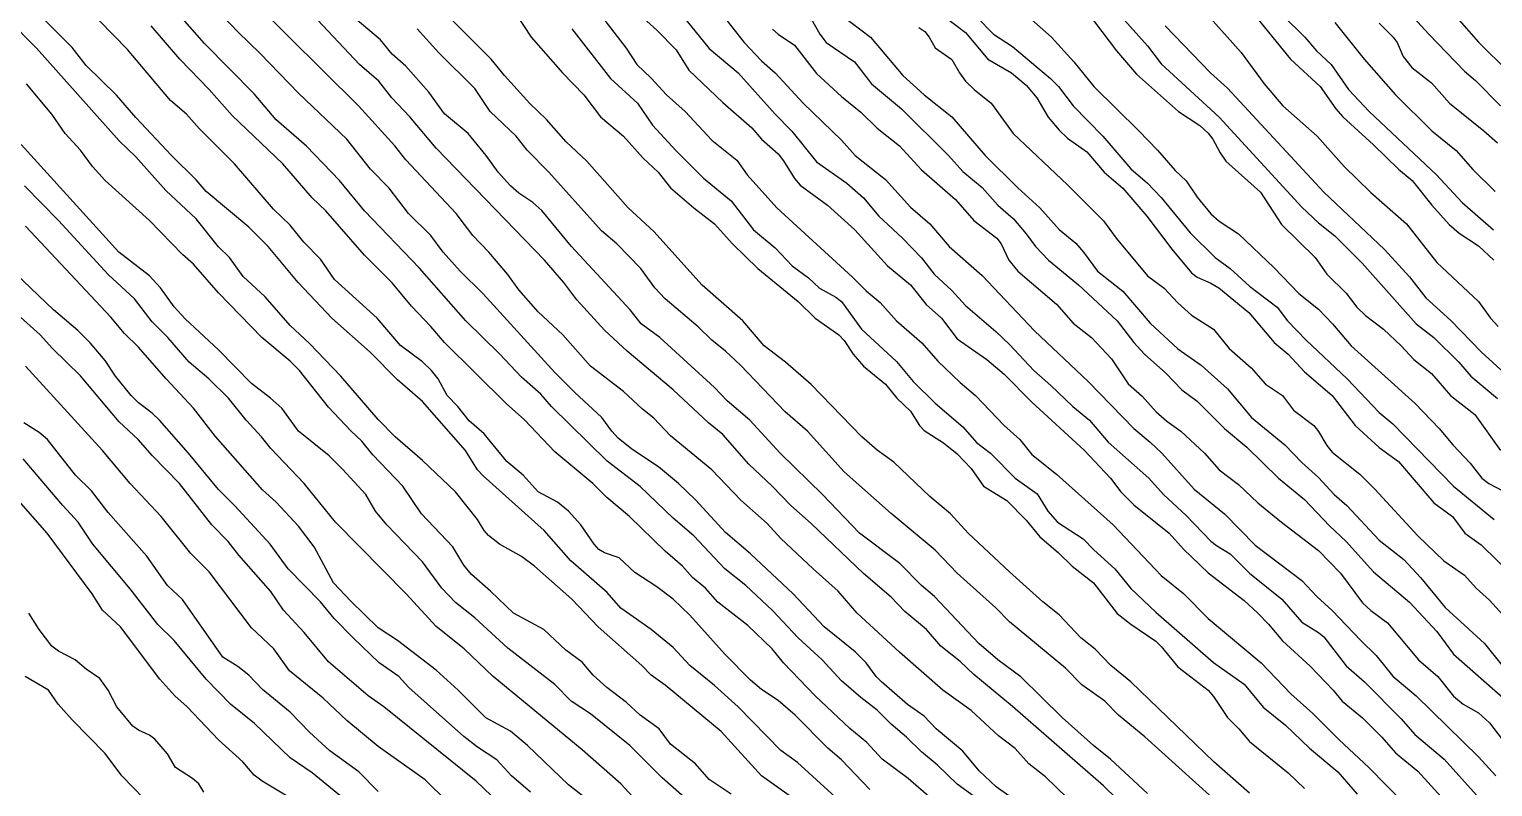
# Model space of a CAD drawing. Extents: x 474277 to 475042, y 254928 to 255625.
# Drawn here: x 474768 to 474808.7, y 255401.07 to 255422.15 of the extents above; entities that cross this region are included whole.
import ezdxf

# ---------------------------------------------------------------- set-up
doc = ezdxf.new("R2010")
doc.units = 0
doc.header["$MEASUREMENT"] = 0
doc.layers.add('BaseMapV2_DTM_export_MonNov09090547073261 — entities', color=1, linetype='CONTINUOUS')

msp = doc.modelspace()

# ---------------------------------------------------------------- linework, layer by layer
at = {"layer": 'BaseMapV2_DTM_export_MonNov09090547073261 — entities', "color": 15, "linetype": 'Continuous', "true_color": 0xb7484b}
for points in [[(474797.415, 255423.58, 96.25), (474799.102, 255421.681, 96.25), (474799.485, 255421.188, 96.25), (474801.095, 255419.701, 96.25), (474803.396, 255417.198, 96.25), (474803.856, 255416.761, 96.25), (474804.316, 255416.4, 96.25), (474805.07, 255415.643, 96.25), (474806.573, 255413.956, 96.25), (474807.066, 255413.572, 96.25), (474807.76, 255412.882, 96.25), (474808.097, 255412.499, 96.25), (474808.84, 255411.878, 96.25)], [(474805.696, 255423.364, 94.5), (474806.922, 255422.007, 94.5), (474807.92, 255420.982, 94.5), (474808.226, 255420.723, 94.5), (474808.923, 255420.013, 94.5)], [(474789.134, 255400.826, 97.25), (474788.367, 255401.375, 97.25), (474787.244, 255402.608, 97.25), (474785.684, 255403.903, 97.25), (474785.3, 255404.178, 97.25), (474785.039, 255404.448, 97.25), (474783.828, 255405.521, 97.25), (474783.09, 255406.288, 97.25), (474782.057, 255407.208, 97.25), (474781.696, 255407.478, 97.25), (474781.083, 255407.818, 97.25), (474780.776, 255408.064, 97.25), (474780.654, 255408.205, 97.25), (474780.464, 255408.512, 97.25), (474779.856, 255409.276, 97.25), (474778.936, 255410.147, 97.25), (474778.178, 255410.812, 97.25), (474777.709, 255411.286, 97.25), (474776.672, 255412.499, 97.25), (474775.792, 255413.406, 97.25), (474775.256, 255413.902, 97.25), (474774.565, 255414.699, 97.25), (474773.952, 255415.269, 97.25), (474773.571, 255415.796, 97.25), (474773.262, 255416.095, 97.25), (474772.645, 255416.87, 97.25), (474771.805, 255417.661, 97.25), (474770.962, 255418.596, 97.25), (474770.502, 255419.038, 97.25), (474768.202, 255421.623, 97.25), (474766.609, 255423.234, 97.25)], [(474802.246, 255423.147, 95.25), (474803.48, 255421.93, 95.25), (474803.802, 255421.547, 95.25), (474804.211, 255421.163, 95.25), (474804.688, 255420.473, 95.25), (474805.264, 255419.86, 95.25), (474807.135, 255418.096, 95.25), (474807.856, 255417.33, 95.25), (474808.723, 255416.563, 95.25)], [(474790.744, 255400.495, 97.5), (474789.364, 255401.751, 97.5), (474788.904, 255402.078, 97.5), (474787.72, 255403.298, 97.5), (474787.064, 255403.887, 97.5), (474786.378, 255404.448, 97.5), (474785.914, 255404.946, 97.5), (474785.297, 255405.445, 97.5), (474784.457, 255406.038, 97.5), (474784.073, 255406.478, 97.5), (474783.067, 255407.362, 97.5), (474782.32, 255408.205, 97.5), (474780.623, 255409.719, 97.5), (474780.47, 255409.892, 97.5), (474780.137, 255410.429, 97.5), (474778.936, 255411.794, 97.5), (474778.246, 255412.39, 97.5), (474777.479, 255413.159, 97.5), (474776.415, 255414.109, 97.5), (474775.485, 255415.106, 97.5), (474774.643, 255416.103, 97.5), (474774.105, 255416.638, 97.5), (474772.921, 255417.636, 97.5), (474772.649, 255417.957, 97.5), (474771.959, 255418.63, 97.5), (474770.962, 255419.695, 97.5), (474770.425, 255420.311, 97.5), (474769.582, 255421.135, 97.5), (474769.198, 255421.636, 97.5), (474768.278, 255422.555, 97.5)], [(474795.536, 255400.614, 98.5), (474794.889, 255401.074, 98.5), (474794.425, 255401.521, 98.5), (474793.965, 255402.067, 98.5), (474793.221, 255402.684, 98.5), (474792.891, 255403.039, 98.5), (474792.431, 255403.36, 98.5), (474791.703, 255403.988, 98.5), (474791.553, 255404.141, 98.5), (474791.277, 255404.525, 98.5), (474790.972, 255404.831, 98.5), (474790.109, 255405.521, 98.5), (474789.25, 255406.442, 98.5), (474788.061, 255407.553, 98.5), (474787.37, 255408.147, 98.5), (474786.527, 255409.058, 98.5), (474786.058, 255409.509, 98.5), (474785.506, 255409.969, 98.5), (474784.763, 255410.462, 98.5), (474784.38, 255410.775, 98.5), (474784.202, 255410.965, 98.5), (474783.922, 255411.349, 98.5), (474783.173, 255412.039, 98.5), (474782.616, 255412.602, 98.5), (474780.623, 255414.788, 98.5), (474779.984, 255415.413, 98.5), (474779.516, 255415.949, 98.5), (474779.17, 255416.409, 98.5), (474778.551, 255417.023, 98.5), (474778.016, 255417.724, 98.5), (474777.497, 255418.25, 98.5), (474776.832, 255419.093, 98.5), (474775.486, 255420.37, 98.5), (474774.427, 255421.47, 98.5), (474773.799, 255422.076, 98.5), (474772.99, 255422.927, 98.5)], [(474796.869, 255400.768, 98.75), (474796.265, 255401.347, 98.75), (474795.805, 255401.713, 98.75), (474795.421, 255402.135, 98.75), (474794.961, 255402.489, 98.75), (474794.195, 255403.198, 98.75), (474793.414, 255403.758, 98.75), (474792.201, 255404.817, 98.75), (474791.026, 255405.905, 98.75), (474790.496, 255406.518, 98.75), (474789.803, 255407.132, 98.75), (474788.904, 255407.979, 98.75), (474788.521, 255408.395, 98.75), (474787.792, 255409.049, 98.75), (474786.987, 255409.889, 98.75), (474785.837, 255410.832, 98.75), (474785.377, 255411.328, 98.75), (474785.053, 255411.579, 98.75), (474784.533, 255412.069, 98.75), (474783.613, 255412.774, 98.75), (474782.839, 255413.649, 98.75), (474782.156, 255414.29, 98.75), (474781.62, 255414.898, 98.75), (474781.313, 255415.322, 98.75), (474780.782, 255415.949, 98.75), (474780.341, 255416.409, 98.75), (474779.876, 255417.023, 98.75), (474778.476, 255418.518, 98.75), (474778.169, 255418.904, 98.75), (474777.16, 255420.013, 98.75), (474774.22, 255422.927, 98.75)], [(474799.102, 255400.887, 99.25), (474798.076, 255401.841, 99.25), (474797.599, 255402.224, 99.25), (474796.725, 255403, 99.25), (474795.575, 255404.131, 99.25), (474794.941, 255404.601, 99.25), (474794.407, 255405.061, 99.25), (474793.177, 255406.365, 99.25), (474792.814, 255406.673, 99.25), (474792.216, 255407.285, 99.25), (474791.093, 255408.128, 99.25), (474790.068, 255409.202, 99.25), (474788.884, 255410.352, 99.25), (474788.038, 255411.272, 99.25), (474787.416, 255411.809, 99.25), (474787.064, 255412.178, 99.25), (474785.536, 255413.572, 99.25), (474785.024, 255413.956, 99.25), (474784.711, 255414.339, 99.25), (474783.085, 255416.103, 99.25), (474782.255, 255417.1, 99.25), (474782.008, 255417.33, 99.25), (474781.62, 255417.591, 99.25), (474781.39, 255417.794, 99.25), (474781.04, 255418.173, 99.25), (474780.711, 255418.633, 99.25), (474780.209, 255419.246, 99.25), (474779.549, 255419.796, 99.25), (474779.111, 255420.397, 99.25), (474778.476, 255421.12, 99.25), (474778.093, 255421.45, 99.25), (474777.768, 255421.853, 99.25), (474776.767, 255422.697, 99.25)], [(474801.939, 255400.896, 99.75), (474800.949, 255401.764, 99.75), (474798.642, 255403.993, 99.75), (474798.081, 255404.448, 99.75), (474797.645, 255404.901, 99.75), (474797.247, 255405.215, 99.75), (474796.648, 255405.857, 99.75), (474796.188, 255406.22, 99.75), (474795.268, 255407.049, 99.75), (474794.114, 255408.128, 99.75), (474793.623, 255408.665, 99.75), (474793.044, 255409.149, 99.75), (474792.048, 255410.099, 99.75), (474791.588, 255410.438, 99.75), (474791.159, 255410.812, 99.75), (474789.747, 255412.262, 99.75), (474789.037, 255412.882, 99.75), (474788.444, 255413.338, 99.75), (474787.844, 255414.033, 99.75), (474786.713, 255415.029, 99.75), (474785.377, 255416.522, 99.75), (474784.655, 255417.176, 99.75), (474783.509, 255418.48, 99.75), (474782.936, 255419.016, 99.75), (474782.386, 255419.638, 99.75), (474781.926, 255420.081, 99.75), (474781.223, 255420.857, 99.75), (474780.85, 255421.317, 99.75), (474779.466, 255422.697, 99.75)], [(474781.551, 255422.544, 99.75), (474781.957, 255421.93, 99.75), (474782.83, 255420.933, 99.75), (474783.424, 255420.32, 99.75), (474783.887, 255419.707, 99.75), (474784.533, 255419.171, 99.75), (474785.077, 255418.556, 99.75), (474785.492, 255418.173, 99.75), (474785.837, 255417.731, 99.75), (474786.489, 255417.176, 99.75), (474787.064, 255416.734, 99.75), (474787.556, 255416.179, 99.75), (474788.261, 255415.489, 99.75), (474789.391, 255414.569, 99.75), (474789.864, 255414.109, 99.75), (474790.522, 255413.649, 99.75), (474790.668, 255413.491, 99.75), (474790.913, 255413.112, 99.75), (474791.204, 255412.77, 99.75), (474791.813, 255412.269, 99.75), (474792.134, 255411.886, 99.75), (474792.508, 255411.526, 99.75), (474792.765, 255411.119, 99.75), (474792.891, 255410.982, 99.75), (474793.428, 255410.642, 99.75), (474793.811, 255410.339, 99.75), (474794.195, 255409.926, 99.75), (474794.543, 255409.432, 99.75), (474795.191, 255409.036, 99.75), (474795.728, 255408.489, 99.75), (474796.112, 255408.023, 99.75), (474796.617, 255407.592, 99.75), (474797.006, 255407.208, 99.75), (474797.598, 255406.748, 99.75), (474798.258, 255405.896, 99.75), (474798.634, 255405.598, 99.75), (474799.332, 255405.128, 99.75), (474799.485, 255404.979, 99.75), (474799.945, 255404.41, 99.75), (474800.793, 255403.758, 99.75), (474800.942, 255403.588, 99.75), (474801.325, 255402.996, 99.75), (474801.643, 255402.684, 99.75), (474801.939, 255402.332, 99.75), (474803.011, 255401.458, 99.75), (474803.472, 255401.021, 99.75)], [(474786.154, 255422.544, 98.75), (474786.91, 255421.607, 98.75), (474787.718, 255420.933, 98.75), (474788.744, 255419.783, 98.75), (474789.211, 255419.308, 98.75), (474789.901, 255418.458, 98.75), (474790.744, 255417.864, 98.75), (474791.204, 255417.457, 98.75), (474791.63, 255416.946, 98.75), (474792.291, 255416.333, 98.75), (474792.814, 255415.787, 98.75), (474793.168, 255415.336, 98.75), (474793.662, 255414.876, 98.75), (474794.041, 255414.457, 98.75), (474794.885, 255413.738, 98.75), (474795.268, 255413.376, 98.75), (474795.94, 255412.652, 98.75), (474796.418, 255412.238, 98.75), (474797.023, 255411.656, 98.75), (474797.492, 255411.274, 98.75), (474798.008, 255410.659, 98.75), (474799.136, 255409.662, 98.75), (474799.544, 255409.202, 98.75), (474800.175, 255408.621, 98.75), (474800.865, 255407.907, 98.75), (474801.019, 255407.782, 98.75), (474801.402, 255407.554, 98.75), (474801.939, 255407.017, 98.75), (474802.839, 255406.288, 98.75), (474803.396, 255405.65, 98.75), (474803.856, 255405.369, 98.75), (474804.009, 255405.241, 98.75), (474804.623, 255404.435, 98.75), (474805.137, 255403.988, 98.75), (474806.156, 255402.962, 98.75), (474806.539, 255402.527, 98.75), (474807.354, 255401.841, 98.75), (474808.249, 255400.844, 98.75)], [(474792.891, 255422.927, 97.25), (474794.041, 255422.053, 97.25), (474794.66, 255421.317, 97.25), (474795.316, 255420.933, 97.25), (474795.728, 255420.587, 97.25), (474796.021, 255420.243, 97.25), (474796.342, 255419.702, 97.25), (474796.648, 255419.339, 97.25), (474796.878, 255419.114, 97.25), (474797.415, 255418.735, 97.25), (474797.901, 255418.173, 97.25), (474798.412, 255417.723, 97.25), (474799.083, 255416.946, 97.25), (474799.775, 255416.026, 97.25), (474800.329, 255415.369, 97.25), (474800.482, 255415.25, 97.25), (474800.865, 255415.082, 97.25), (474801.084, 255414.953, 97.25), (474801.922, 255414.263, 97.25), (474802.629, 255413.435, 97.25), (474803.017, 255413.112, 97.25), (474803.472, 255412.617, 97.25), (474804.241, 255411.962, 97.25), (474804.879, 255411.119, 97.25), (474805.543, 255410.509, 97.25), (474806.079, 255410.125, 97.25), (474807.068, 255408.972, 97.25), (474807.587, 255408.588, 97.25), (474807.931, 255408.128, 97.25), (474808.38, 255407.802, 97.25), (474809.698, 255406.518, 97.25)], [(474797.425, 255422.62, 96.5), (474798.244, 255421.547, 96.5), (474798.795, 255420.901, 96.5), (474799.966, 255419.86, 96.5), (474800.559, 255419.466, 96.5), (474800.789, 255419.254, 96.5), (474800.916, 255419.093, 96.5), (474801.12, 255418.71, 96.5), (474801.285, 255418.48, 96.5), (474802.246, 255417.615, 96.5), (474802.825, 255416.716, 96.5), (474803.763, 255415.796, 96.5), (474804.086, 255415.336, 96.5), (474804.623, 255414.805, 96.5), (474804.927, 255414.416, 96.5), (474805.167, 255414.186, 96.5), (474805.666, 255413.802, 96.5), (474806.156, 255413.342, 96.5), (474806.512, 255412.959, 96.5), (474807, 255412.566, 96.5), (474807.531, 255411.962, 96.5), (474808.209, 255411.426, 96.5), (474808.918, 255410.429, 96.5)], [(474800.774, 255422.544, 95.75), (474801.709, 255421.501, 95.75), (474802.35, 255420.627, 95.75), (474802.868, 255420.013, 95.75), (474803.818, 255419.17, 95.75), (474804.574, 255418.326, 95.75), (474805.313, 255417.601, 95.75), (474806.309, 255416.73, 95.75), (474807.153, 255415.659, 95.75), (474808.306, 255414.569, 95.75), (474808.642, 255414.109, 95.75), (474808.858, 255413.879, 95.75)], [(474791.383, 255400.998, 97.75), (474790.591, 255401.824, 97.75), (474790.213, 255402.148, 97.75), (474789.303, 255403.068, 97.75), (474788.827, 255403.471, 97.75), (474788.367, 255403.776, 97.75), (474788.061, 255404.036, 97.75), (474787.361, 255404.755, 97.75), (474786.374, 255405.848, 97.75), (474785.914, 255406.289, 97.75), (474785.454, 255406.635, 97.75), (474784.84, 255407.031, 97.75), (474784.413, 255407.438, 97.75), (474783.997, 255407.577, 97.75), (474783.843, 255407.672, 97.75), (474783.709, 255407.822, 97.75), (474783.34, 255408.358, 97.75), (474783, 255408.742, 97.75), (474782.693, 255408.99, 97.75), (474782.156, 255409.275, 97.75), (474781.735, 255409.739, 97.75), (474781.28, 255410.122, 97.75), (474780.653, 255410.889, 97.75), (474780.24, 255411.254, 97.75), (474779.924, 255411.656, 97.75), (474779.626, 255411.958, 97.75), (474779.377, 255412.422, 97.75), (474779.19, 255412.652, 97.75), (474778.936, 255412.89, 97.75), (474778.323, 255413.346, 97.75), (474777.678, 255414.109, 97.75), (474776.496, 255415.183, 97.75), (474776.099, 255415.747, 97.75), (474775.639, 255416.227, 97.75), (474775.256, 255416.694, 97.75), (474774.796, 255417.143, 97.75), (474773.713, 255418.403, 97.75), (474772.725, 255419.385, 97.75), (474772.374, 255419.783, 97.75), (474771.934, 255420.167, 97.75), (474770.732, 255421.584, 97.75), (474769.943, 255422.39, 97.75)], [(474794.736, 255399.311, 98), (474792.444, 255401.304, 98), (474791.727, 255401.841, 98), (474791.296, 255402.301, 98), (474790.821, 255402.692, 98), (474789.86, 255403.605, 98), (474788.981, 255404.525, 98), (474788.662, 255404.908, 98), (474787.984, 255405.561, 98), (474787.148, 255406.212, 98), (474786.809, 255406.595, 98), (474786.45, 255406.899, 98), (474786.167, 255407.208, 98), (474785.684, 255407.629, 98), (474784.697, 255408.588, 98), (474784.07, 255409.125, 98), (474783.68, 255409.509, 98), (474782.616, 255410.392, 98), (474781.773, 255411.279, 98), (474781.265, 255411.732, 98), (474779.549, 255413.435, 98), (474779.169, 255413.879, 98), (474778.629, 255414.44, 98), (474778.093, 255415.096, 98), (474777.326, 255415.86, 98), (474776.252, 255417.091, 98), (474775.869, 255417.458, 98), (474775.053, 255418.403, 98), (474773.645, 255419.75, 98), (474773.003, 255420.473, 98), (474772.192, 255421.317, 98), (474771.396, 255422.237, 98)], [(474794.655, 255400.534, 98.25), (474793.811, 255401.148, 98.25), (474793.248, 255401.688, 98.25), (474792.814, 255402.045, 98.25), (474792.402, 255402.454, 98.25), (474791.971, 255402.817, 98.25), (474791.588, 255403.208, 98.25), (474791.128, 255403.553, 98.25), (474790.591, 255404.021, 98.25), (474790.054, 255404.606, 98.25), (474789.389, 255405.215, 98.25), (474788.674, 255405.973, 98.25), (474787.927, 255406.672, 98.25), (474787.347, 255407.132, 98.25), (474786.482, 255408.052, 98.25), (474785.914, 255408.549, 98.25), (474784.993, 255409.427, 98.25), (474784.073, 255410.127, 98.25), (474782.526, 255411.656, 98.25), (474782.233, 255411.992, 98.25), (474781.696, 255412.464, 98.25), (474781.083, 255413.114, 98.25), (474780.142, 255414.033, 98.25), (474778.859, 255415.504, 98.25), (474777.326, 255417.094, 98.25), (474776.629, 255417.943, 98.25), (474775.716, 255418.894, 98.25), (474774.865, 255419.63, 98.25), (474774.259, 255420.35, 98.25), (474772.879, 255421.753, 98.25), (474772.265, 255422.443, 98.25)], [(474798.61, 255400.384, 99), (474797.875, 255401.102, 99), (474795.345, 255403.304, 99), (474794.271, 255404.199, 99), (474793.888, 255404.56, 99), (474793.358, 255404.985, 99), (474792.953, 255405.445, 99), (474792.354, 255405.945, 99), (474791.971, 255406.345, 99), (474791.204, 255407.01, 99), (474789.747, 255408.394, 99), (474789.18, 255408.895, 99), (474788.668, 255409.432, 99), (474788.01, 255410.045, 99), (474787.294, 255410.87, 99), (474786.894, 255411.195, 99), (474785.908, 255412.116, 99), (474784.628, 255413.189, 99), (474783.997, 255413.772, 99), (474783.23, 255414.617, 99), (474782.865, 255415.106, 99), (474782.331, 255415.719, 99), (474779.319, 255418.84, 99), (474778.586, 255419.707, 99), (474778.083, 255420.243, 99), (474777.721, 255420.703, 99), (474777.189, 255421.163, 99), (474776.022, 255422.413, 99)], [(474801.862, 255399.903, 99.5), (474799.025, 255402.461, 99.5), (474798.297, 255403.068, 99.5), (474797.912, 255403.451, 99.5), (474797.274, 255403.911, 99.5), (474796.82, 255404.371, 99.5), (474795.268, 255405.664, 99.5), (474794.885, 255406.051, 99.5), (474793.811, 255407.014, 99.5), (474793.198, 255407.658, 99.5), (474791.971, 255408.673, 99.5), (474790.668, 255409.838, 99.5), (474789.648, 255410.965, 99.5), (474789.026, 255411.502, 99.5), (474787.781, 255412.806, 99.5), (474787.37, 255413.191, 99.5), (474786.987, 255413.496, 99.5), (474786.604, 255413.868, 99.5), (474785.684, 255414.646, 99.5), (474785.405, 255414.953, 99.5), (474785.013, 255415.489, 99.5), (474784.344, 255416.179, 99.5), (474783.92, 255416.54, 99.5), (474782.457, 255418.173, 99.5), (474781.85, 255418.787, 99.5), (474781.543, 255419.17, 99.5), (474780.823, 255419.86, 99.5), (474780.393, 255420.498, 99.5), (474779.396, 255421.489, 99.5), (474778.793, 255422.16, 99.5)], [(474783.093, 255422.16, 99.5), (474784.169, 255420.78, 99.5), (474784.916, 255420.09, 99.5), (474785.34, 255419.477, 99.5), (474785.99, 255418.765, 99.5), (474786.757, 255418.008, 99.5), (474787.524, 255417.376, 99.5), (474788.147, 255416.563, 99.5), (474788.751, 255416.065, 99.5), (474789.217, 255415.566, 99.5), (474789.671, 255415.234, 99.5), (474789.977, 255414.943, 99.5), (474790.437, 255414.69, 99.5), (474790.588, 255414.569, 99.5), (474791.149, 255413.802, 99.5), (474792.124, 255412.907, 99.5), (474792.582, 255412.346, 99.5), (474793.198, 255411.747, 99.5), (474793.965, 255411.082, 99.5), (474794.348, 255410.648, 99.5), (474794.739, 255410.352, 99.5), (474795.426, 255409.662, 99.5), (474796.035, 255409.222, 99.5), (474796.33, 255408.742, 99.5), (474796.602, 255408.435, 99.5), (474797.317, 255407.975, 99.5), (474797.606, 255407.668, 99.5), (474798.189, 255407.132, 99.5), (474798.642, 255406.586, 99.5), (474799.332, 255405.926, 99.5), (474800.942, 255404.526, 99.5), (474801.786, 255403.925, 99.5), (474802.322, 255403.29, 99.5), (474802.936, 255402.785, 99.5), (474803.605, 255402.148, 99.5), (474804.393, 255401.492, 99.5), (474804.929, 255400.864, 99.5)], [(474784.008, 255422.39, 99.25), (474784.599, 255421.623, 99.25), (474784.903, 255421.163, 99.25), (474785.3, 255420.788, 99.25), (474785.726, 255420.32, 99.25), (474786.248, 255419.86, 99.25), (474786.987, 255419.059, 99.25), (474787.677, 255418.502, 99.25), (474787.968, 255418.096, 99.25), (474788.795, 255417.176, 99.25), (474790.898, 255415.254, 99.25), (474791.281, 255414.866, 99.25), (474791.664, 255414.543, 99.25), (474792.12, 255414.033, 99.25), (474792.822, 255413.419, 99.25), (474793.274, 255412.913, 99.25), (474793.888, 255412.317, 99.25), (474794.314, 255411.962, 99.25), (474795.115, 255411.119, 99.25), (474795.549, 255410.735, 99.25), (474795.881, 255410.32, 99.25), (474796.572, 255409.765, 99.25), (474798.149, 255408.358, 99.25), (474799.485, 255406.946, 99.25), (474800.099, 255406.451, 99.25), (474800.793, 255405.751, 99.25), (474802.266, 255404.525, 99.25), (474803.089, 255403.663, 99.25), (474803.702, 255403.116, 99.25), (474804.428, 255402.378, 99.25), (474805.259, 255401.611, 99.25), (474807.69, 255399.138, 99.25)], [(474784.993, 255422.534, 99), (474785.454, 255422.12, 99), (474785.99, 255421.57, 99), (474786.348, 255421.01, 99), (474787.294, 255420.112, 99), (474788.098, 255419.4, 99), (474788.37, 255419.093, 99), (474788.827, 255418.683, 99), (474788.981, 255418.49, 99), (474789.287, 255417.995, 99), (474789.441, 255417.811, 99), (474790.199, 255417.253, 99), (474790.959, 255416.563, 99), (474791.873, 255415.566, 99), (474792.508, 255415.033, 99), (474792.95, 255414.493, 99), (474793.373, 255414.109, 99), (474793.811, 255413.537, 99), (474794.637, 255412.959, 99), (474795.115, 255412.554, 99), (474795.881, 255411.772, 99), (474797.338, 255410.436, 99), (474798.069, 255409.662, 99), (474798.362, 255409.279, 99), (474798.719, 255408.921, 99), (474799.701, 255408.128, 99), (474800.099, 255407.681, 99), (474800.789, 255407.024, 99), (474801.786, 255406.251, 99), (474802.169, 255405.901, 99), (474802.466, 255405.598, 99), (474802.859, 255405.13, 99), (474803.626, 255404.429, 99), (474804.264, 255403.758, 99), (474804.517, 255403.451, 99), (474805.083, 255402.992, 99), (474805.619, 255402.452, 99), (474806.003, 255402.019, 99), (474806.616, 255401.511, 99), (474808.198, 255399.771, 99)], [(474787.4, 255422.39, 98.5), (474787.886, 255421.777, 98.5), (474788.367, 255421.271, 98.5), (474788.751, 255420.931, 98.5), (474789.522, 255420.09, 98.5), (474790.591, 255419.061, 98.5), (474790.974, 255418.63, 98.5), (474791.818, 255417.963, 98.5), (474792.508, 255417.194, 98.5), (474793.044, 255416.73, 98.5), (474793.588, 255416.103, 98.5), (474794.501, 255415.293, 98.5), (474795.958, 255413.761, 98.5), (474797.454, 255412.346, 98.5), (474798.722, 255411.042, 98.5), (474799.179, 255410.664, 98.5), (474799.5, 255410.352, 98.5), (474800.4, 255409.355, 98.5), (474801.247, 255408.665, 98.5), (474802.092, 255407.791, 98.5), (474803.396, 255406.812, 98.5), (474803.807, 255406.365, 98.5), (474804.239, 255405.975, 98.5), (474805.031, 255405.138, 98.5), (474805.466, 255404.727, 98.5), (474805.926, 255404.151, 98.5), (474806.577, 255403.605, 98.5), (474808.303, 255401.904, 98.5), (474808.788, 255401.381, 98.5)], [(474788.674, 255422.148, 98.25), (474788.827, 255422.013, 98.25), (474789.287, 255421.708, 98.25), (474789.901, 255420.92, 98.25), (474790.591, 255420.277, 98.25), (474791.128, 255419.84, 98.25), (474791.588, 255419.398, 98.25), (474792.201, 255418.901, 98.25), (474792.814, 255418.24, 98.25), (474793.758, 255417.406, 98.25), (474794.271, 255416.827, 98.25), (474794.913, 255416.333, 98.25), (474795.033, 255416.179, 98.25), (474795.25, 255415.719, 98.25), (474795.492, 255415.413, 98.25), (474796.572, 255414.498, 98.25), (474797.032, 255413.974, 98.25), (474797.549, 255413.572, 98.25), (474798.105, 255412.978, 98.25), (474798.565, 255412.287, 98.25), (474798.949, 255411.938, 98.25), (474799.343, 255411.502, 98.25), (474799.639, 255411.241, 98.25), (474800.027, 255410.965, 98.25), (474800.683, 255410.352, 98.25), (474801.095, 255409.887, 98.25), (474801.632, 255409.485, 98.25), (474802.169, 255408.975, 98.25), (474802.826, 255408.435, 98.25), (474803.856, 255407.645, 98.25), (474804.469, 255407.014, 98.25), (474805.083, 255406.188, 98.25), (474805.313, 255405.974, 98.25), (474805.773, 255405.636, 98.25), (474806.641, 255404.601, 98.25), (474807.175, 255404.141, 98.25), (474807.613, 255403.59, 98.25), (474807.882, 255403.375, 98.25), (474808.303, 255403.126, 98.25), (474808.61, 255402.851, 98.25), (474809.092, 255402.224, 98.25)], [(474789.747, 255422.435, 98), (474789.986, 255422.007, 98), (474790.163, 255421.777, 98), (474790.953, 255421.24, 98), (474791.424, 255420.627, 98), (474792.259, 255419.937, 98), (474793.572, 255418.633, 98), (474793.965, 255418.188, 98), (474794.501, 255417.743, 98), (474794.943, 255417.253, 98), (474795.374, 255416.87, 98), (474795.728, 255416.459, 98), (474795.985, 255416.103, 98), (474796.346, 255415.719, 98), (474797.185, 255415.038, 98), (474798.258, 255414.035, 98), (474798.719, 255413.434, 98), (474799.015, 255413.112, 98), (474799.616, 255412.576, 98), (474800.061, 255412.116, 98), (474800.482, 255411.798, 98), (474801.244, 255411.042, 98), (474801.862, 255410.524, 98), (474802.741, 255409.662, 98), (474803.472, 255409.069, 98), (474804.163, 255408.332, 98), (474804.629, 255407.898, 98), (474805.389, 255407.049, 98), (474806.392, 255406.212, 98), (474807.153, 255405.391, 98), (474807.613, 255404.76, 98), (474809.07, 255403.484, 98)], [(474790.591, 255422.536, 97.75), (474791.397, 255421.93, 97.75), (474792.298, 255420.857, 97.75), (474792.891, 255420.322, 97.75), (474793.658, 255419.713, 97.75), (474794.59, 255418.633, 97.75), (474795.498, 255417.739, 97.75), (474796.112, 255417.183, 97.75), (474796.648, 255416.575, 97.75), (474797.108, 255416.194, 97.75), (474797.323, 255415.949, 97.75), (474797.714, 255415.413, 97.75), (474798.412, 255414.86, 97.75), (474799.179, 255413.974, 97.75), (474799.945, 255413.254, 97.75), (474800.594, 255412.806, 97.75), (474801.325, 255412.145, 97.75), (474801.99, 255411.349, 97.75), (474802.923, 255410.582, 97.75), (474803.396, 255410.095, 97.75), (474803.856, 255409.676, 97.75), (474804.296, 255409.202, 97.75), (474804.645, 255408.895, 97.75), (474805.543, 255407.931, 97.75), (474806.233, 255407.395, 97.75), (474806.693, 255406.893, 97.75), (474807.383, 255406.056, 97.75), (474808.475, 255405.061, 97.75), (474808.962, 255404.448, 97.75)], [(474792.738, 255422.193, 97.5), (474792.908, 255422.084, 97.5), (474793.031, 255421.93, 97.5), (474793.198, 255421.634, 97.5), (474793.658, 255421.307, 97.5), (474793.87, 255420.933, 97.5), (474794.042, 255420.703, 97.5), (474794.278, 255420.473, 97.5), (474794.75, 255420.09, 97.5), (474795.367, 255419.246, 97.5), (474796.878, 255417.815, 97.5), (474797.875, 255416.814, 97.5), (474798.234, 255416.333, 97.5), (474799.102, 255415.285, 97.5), (474799.562, 255414.941, 97.5), (474799.945, 255414.538, 97.5), (474800.329, 255414.192, 97.5), (474800.942, 255413.802, 97.5), (474801.374, 255413.266, 97.5), (474801.987, 255412.729, 97.5), (474802.385, 255412.269, 97.5), (474802.854, 255411.962, 97.5), (474803.166, 255411.554, 97.5), (474803.724, 255411.119, 97.5), (474803.856, 255410.957, 97.5), (474804.086, 255410.564, 97.5), (474804.239, 255410.381, 97.5), (474805.006, 255409.765, 97.5), (474805.422, 255409.355, 97.5), (474806.617, 255408.052, 97.5), (474807.343, 255407.362, 97.5), (474807.92, 255406.957, 97.5), (474808.239, 255406.595, 97.5), (474808.61, 255406.26, 97.5), (474809.078, 255405.751, 97.5)], [(474794.348, 255422.494, 97), (474794.819, 255422.007, 97), (474795.345, 255421.67, 97), (474796.406, 255420.78, 97), (474796.626, 255420.55, 97), (474797.038, 255420.013, 97), (474797.856, 255419.17, 97), (474798.642, 255418.26, 97), (474799.102, 255417.866, 97), (474799.485, 255417.467, 97), (474800.286, 255416.486, 97), (474800.987, 255415.796, 97), (474801.402, 255415.488, 97), (474801.939, 255415, 97), (474802.706, 255414.419, 97), (474802.991, 255414.033, 97), (474803.513, 255413.496, 97), (474804.653, 255412.422, 97), (474805.543, 255411.486, 97), (474805.926, 255411.171, 97), (474807.616, 255409.432, 97), (474808.742, 255408.512, 97)], [(474795.805, 255422.486, 96.75), (474796.432, 255421.93, 96.75), (474797.05, 255421.24, 96.75), (474797.61, 255420.55, 96.75), (474798.864, 255419.323, 96.75), (474799.382, 255418.786, 96.75), (474799.869, 255418.216, 96.75), (474800.175, 255417.928, 96.75), (474800.482, 255417.478, 96.75), (474800.865, 255417.012, 96.75), (474801.095, 255416.812, 96.75), (474801.632, 255416.456, 96.75), (474802.629, 255415.506, 96.75), (474803.315, 255414.799, 96.75), (474803.856, 255414.36, 96.75), (474804.247, 255413.956, 96.75), (474804.77, 255413.342, 96.75), (474806.547, 255411.732, 96.75), (474807.209, 255411.042, 96.75), (474807.595, 255410.582, 96.75), (474808.073, 255410.078, 96.75), (474808.402, 255409.662, 96.75), (474808.593, 255409.509, 96.75), (474809.179, 255409.202, 96.75)], [(474799.589, 255422.237, 96), (474800.858, 255420.933, 96), (474801.325, 255420.512, 96), (474804.009, 255417.617, 96), (474805.696, 255416.015, 96), (474806.386, 255415.256, 96), (474806.846, 255414.678, 96), (474807.536, 255414.042, 96), (474808.38, 255413.176, 96), (474809.146, 255412.476, 96)], [(474802.144, 255422.467, 95.5), (474803.08, 255421.317, 95.5), (474803.9, 255420.55, 95.5), (474804.337, 255419.937, 95.5), (474804.535, 255419.707, 95.5), (474805.389, 255418.934, 95.5), (474806.079, 255418.257, 95.5), (474806.463, 255417.938, 95.5), (474807.012, 255417.253, 95.5), (474807.495, 255416.716, 95.5), (474807.766, 255416.477, 95.5), (474808.303, 255416.125, 95.5), (474808.737, 255415.719, 95.5)], [(474804.316, 255422.337, 95), (474805.13, 255421.317, 95), (474806.003, 255420.326, 95), (474807.008, 255419.323, 95), (474807.69, 255418.776, 95), (474808.15, 255418.247, 95), (474808.769, 255417.636, 95)], [(474805.543, 255422.318, 94.75), (474805.937, 255421.93, 94.75), (474806.044, 255421.777, 94.75), (474806.21, 255421.393, 94.75), (474806.451, 255421.087, 94.75), (474807, 255420.653, 94.75), (474807.499, 255420.09, 94.75), (474808.458, 255419.323, 94.75), (474808.84, 255418.983, 94.75)], [(474807.766, 255422.402, 94.25), (474808.303, 255421.786, 94.25), (474809.146, 255420.964, 94.25)], [(474787.524, 255400.866, 97), (474786.91, 255401.273, 97), (474786.527, 255401.714, 97), (474785.837, 255402.261, 97), (474785.52, 255402.684, 97), (474784.993, 255403.068, 97), (474784.61, 255403.418, 97), (474784.064, 255403.835, 97), (474783.69, 255404.181, 97), (474783.383, 255404.536, 97), (474782.923, 255404.87, 97), (474782.31, 255405.444, 97), (474781.466, 255405.905, 97), (474780.833, 255406.518, 97), (474780.302, 255406.978, 97), (474780.086, 255407.234, 97), (474779.786, 255407.745, 97), (474778.908, 255408.665, 97), (474778.391, 255409.432, 97), (474777.556, 255410.311, 97), (474777.249, 255410.683, 97), (474776.942, 255410.972, 97), (474776.329, 255411.636, 97), (474775.517, 255412.652, 97), (474775.256, 255412.913, 97), (474774.473, 255413.572, 97), (474773.262, 255414.811, 97), (474772.572, 255415.611, 97), (474772.265, 255415.883, 97), (474771.345, 255416.827, 97), (474770.118, 255417.94, 97), (474769.761, 255418.326, 97), (474769.428, 255418.78, 97), (474768.998, 255419.246, 97), (474768.629, 255419.783, 97), (474767.928, 255420.627, 97)], [(474786.374, 255400.649, 96.75), (474785.607, 255401.321, 96.75), (474784.703, 255402.224, 96.75), (474783.613, 255403.098, 96.75), (474783.076, 255403.451, 96.75), (474782.616, 255403.917, 96.75), (474781.313, 255404.925, 96.75), (474780.393, 255405.775, 96.75), (474779.856, 255406.202, 96.75), (474779.476, 255406.595, 96.75), (474778.936, 255407.333, 96.75), (474777.946, 255408.358, 96.75), (474777.635, 255408.742, 96.75), (474777.364, 255409.202, 96.75), (474776.712, 255409.907, 96.75), (474776.344, 255410.275, 96.75), (474775.486, 255410.964, 96.75), (474775.026, 255411.604, 96.75), (474774.711, 255411.886, 96.75), (474774.182, 255412.292, 96.75), (474773.262, 255413.226, 96.75), (474772.342, 255414.089, 96.75), (474772.035, 255414.428, 96.75), (474771.653, 255414.953, 96.75), (474771.345, 255415.284, 96.75), (474770.494, 255415.949, 96.75), (474767.777, 255418.94, 96.75)], [(474785.223, 255400.321, 96.5), (474784.457, 255401.156, 96.5), (474783.383, 255402.105, 96.5), (474780.908, 255404.141, 96.5), (474780.096, 255404.908, 96.5), (474779.319, 255405.534, 96.5), (474778.484, 255406.442, 96.5), (474776.52, 255408.435, 96.5), (474775.649, 255409.509, 96.5), (474774.719, 255410.481, 96.5), (474774.463, 255410.812, 96.5), (474774.032, 255411.272, 96.5), (474773.548, 255411.886, 96.5), (474772.996, 255412.422, 96.5), (474772.45, 255412.882, 96.5), (474771.855, 255413.572, 96.5), (474771.422, 255414.003, 96.5), (474770.929, 255414.646, 96.5), (474770.195, 255415.322, 96.5), (474768.815, 255416.83, 96.5), (474767.866, 255417.79, 96.5)], [(474783.69, 255400.592, 96.25), (474783, 255401.13, 96.25), (474781.86, 255402.224, 96.25), (474781.39, 255402.617, 96.25), (474780.704, 255402.991, 96.25), (474779.933, 255403.762, 96.25), (474779.319, 255404.321, 96.25), (474778.246, 255405.138, 96.25), (474777.709, 255405.499, 96.25), (474776.942, 255406.236, 96.25), (474776.463, 255406.748, 96.25), (474775.929, 255407.745, 96.25), (474775.486, 255408.319, 96.25), (474774.872, 255408.988, 96.25), (474774.489, 255409.336, 96.25), (474773.185, 255410.818, 96.25), (474772.572, 255411.609, 96.25), (474771.808, 255412.422, 96.25), (474771.038, 255413.304, 96.25), (474770.655, 255413.687, 96.25), (474770.272, 255414.139, 96.25), (474767.895, 255416.671, 96.25)], [(474781.938, 255400.921, 96), (474781.412, 255401.381, 96), (474781.006, 255401.821, 96), (474780.47, 255402.173, 96), (474780.086, 255402.474, 96), (474778.562, 255403.835, 96), (474778.277, 255404.141, 96), (474777.737, 255404.525, 96), (474777.012, 255405.215, 96), (474776.482, 255405.751, 96), (474776.099, 255406.216, 96), (474775.205, 255407.132, 96), (474774.705, 255407.822, 96), (474773.722, 255408.892, 96), (474773.262, 255409.339, 96), (474772.434, 255410.352, 96), (474771.627, 255411.272, 96), (474771.422, 255411.468, 96), (474771.038, 255411.757, 96), (474770.833, 255411.962, 96), (474770.402, 255412.499, 96), (474770.118, 255412.934, 96), (474769.695, 255413.419, 96), (474769.352, 255413.764, 96), (474768.678, 255414.339, 96), (474767.205, 255415.751, 96)], [(474781.466, 255400.234, 95.75), (474780.431, 255401.228, 95.75), (474777.863, 255403.297, 95.75), (474777.429, 255403.605, 95.75), (474776.329, 255404.552, 95.75), (474775.647, 255405.368, 95.75), (474775.074, 255405.982, 95.75), (474774.719, 255406.505, 95.75), (474773.834, 255407.515, 95.75), (474773.536, 255407.898, 95.75), (474773.083, 255408.358, 95.75), (474772.179, 255409.509, 95.75), (474771.43, 255410.275, 95.75), (474771.033, 255410.735, 95.75), (474770.502, 255411.228, 95.75), (474769.428, 255412.507, 95.75), (474768.653, 255413.266, 95.75), (474768.304, 255413.649, 95.75), (474767.665, 255414.222, 95.75)], [(474779.626, 255400.661, 95.5), (474779.013, 255401.263, 95.5), (474777.709, 255402.189, 95.5), (474776.835, 255402.914, 95.5), (474776.176, 255403.535, 95.5), (474775.238, 255404.295, 95.5), (474774.806, 255404.908, 95.5), (474774.182, 255405.499, 95.5), (474773.002, 255407.055, 95.5), (474772.495, 255407.563, 95.5), (474771.674, 255408.588, 95.5), (474770.808, 255409.51, 95.5), (474770.037, 255410.429, 95.5), (474767.895, 255412.771, 95.5)], [(474777.709, 255400.942, 95.25), (474777.172, 255401.492, 95.25), (474776.363, 255402.071, 95.25), (474775.792, 255402.588, 95.25), (474775.256, 255403.15, 95.25), (474774.489, 255403.78, 95.25), (474774.105, 255404.178, 95.25), (474773.799, 255404.415, 95.25), (474773.387, 255404.678, 95.25), (474772.265, 255406.281, 95.25), (474771.851, 255406.672, 95.25), (474771.268, 255407.492, 95.25), (474770.195, 255408.706, 95.25), (474769.735, 255409.304, 95.25), (474769.291, 255409.739, 95.25), (474768.508, 255410.735, 95.25), (474768.278, 255410.926, 95.25), (474767.848, 255411.195, 95.25)], [(474777.249, 255400.331, 95), (474775.869, 255401.459, 95), (474775.256, 255401.874, 95), (474774.266, 255402.838, 95), (474773.602, 255403.375, 95), (474772.924, 255404.065, 95), (474772.035, 255405.139, 95), (474771.575, 255405.589, 95), (474770.808, 255406.583, 95), (474769.773, 255407.822, 95), (474769.361, 255408.435, 95), (474768.932, 255408.895, 95), (474767.829, 255410.199, 95)], [(474775.179, 255400.814, 94.75), (474774.479, 255401.228, 94.75), (474774.259, 255401.398, 94.75), (474773.946, 255401.764, 94.75), (474773.262, 255402.38, 94.75), (474772.398, 255403.298, 94.75), (474772.047, 255403.605, 94.75), (474771.636, 255404.065, 94.75), (474770.538, 255405.521, 94.75), (474770.035, 255405.982, 94.75), (474769.75, 255406.442, 94.75), (474768.502, 255408.128, 94.75), (474767.435, 255409.346, 94.75)], [(474772.857, 255400.921, 94.5), (474772.717, 255401.151, 94.5), (474772.545, 255401.304, 94.5), (474772.068, 255401.611, 94.5), (474771.846, 255401.994, 94.5), (474771.498, 255402.399, 94.5), (474771.345, 255402.51, 94.5), (474771.038, 255402.648, 94.5), (474770.885, 255402.763, 94.5), (474770.442, 255403.298, 94.5), (474770.198, 255403.758, 94.5), (474769.965, 255404.089, 94.5), (474769.582, 255404.345, 94.5), (474769.275, 255404.605, 94.5), (474768.815, 255404.848, 94.5), (474768.633, 255404.985, 94.5), (474768.278, 255405.453, 94.5), (474767.989, 255405.905, 94.5)], [(474771.192, 255400.744, 94.25), (474770.578, 255401.379, 94.25), (474770.118, 255402.002, 94.25), (474769.198, 255402.932, 94.25), (474768.811, 255403.375, 94.25), (474768.538, 255403.758, 94.25), (474767.893, 255404.141, 94.25)]]:
    msp.add_polyline3d(points, dxfattribs=at)

doc.saveas('drawing.dxf')
